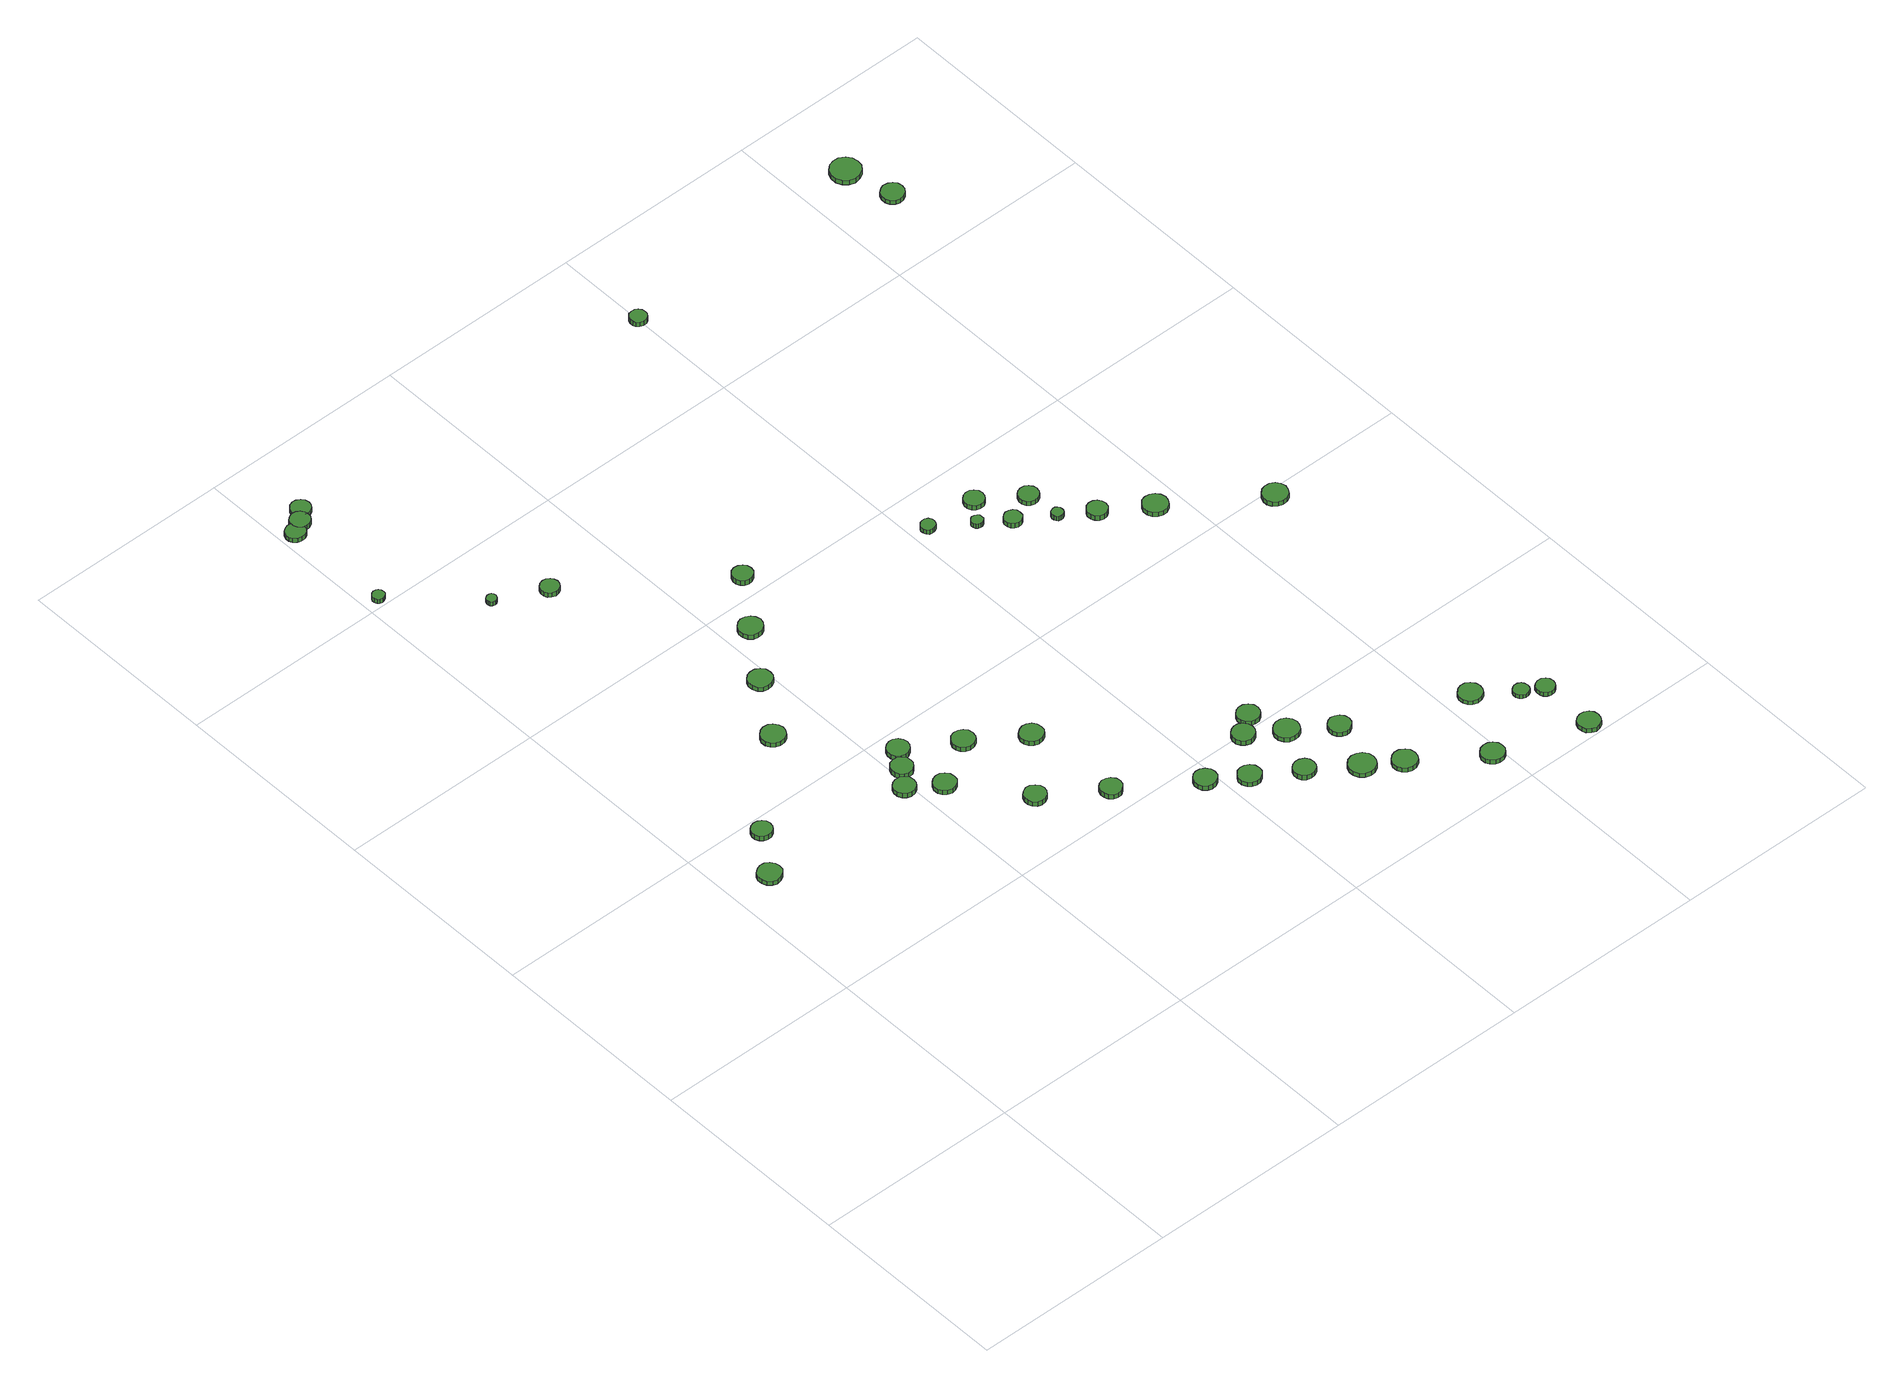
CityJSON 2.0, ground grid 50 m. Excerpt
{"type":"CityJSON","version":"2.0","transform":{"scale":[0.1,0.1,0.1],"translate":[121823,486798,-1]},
"CityObjects":{
"tree1":{"type":"SolitaryVegetationObject","attributes":{"function":"something"},"geometry":[{"type":"MultiSurface","lod":"1","boundaries":[[[0,1,2,3,4,5,6,7,8,9,10,11,12,13,14]],[[15,16,17,18,19,20,21,22,23,24,25,26,27,28,29]],[[0,29,28,1]],[[1,28,27,2]],[[2,27,26,3]],[[3,26,25,4]],[[4,25,24,5]],[[5,24,23,6]],[[6,23,22,7]],[[7,22,21,8]],[[8,21,20,9]],[[9,20,19,10]],[[10,19,18,11]],[[11,18,17,12]],[[12,17,16,13]],[[13,16,15,14]],[[14,15,29,0]]]}]},
"tree2":{"type":"SolitaryVegetationObject","attributes":{"function":"something"},"geometry":[{"type":"MultiSurface","lod":"1","boundaries":[[[30,31,32,33,34,35,36,37,38,39,40,41,42,43,44]],[[45,46,47,48,49,50,51,52,53,54,55,56,57,58,59]],[[30,59,58,31]],[[31,58,57,32]],[[32,57,56,33]],[[33,56,55,34]],[[34,55,54,35]],[[35,54,53,36]],[[36,53,52,37]],[[37,52,51,38]],[[38,51,50,39]],[[39,50,49,40]],[[40,49,48,41]],[[41,48,47,42]],[[42,47,46,43]],[[43,46,45,44]],[[44,45,59,30]]]}]},
"tree3":{"type":"SolitaryVegetationObject","attributes":{"function":"something"},"geometry":[{"type":"MultiSurface","lod":"1","boundaries":[[[60,61,62,63,64,65,66,67,68,69,70,71,72,73,74]],[[75,76,77,78,79,80,81,82,83,84,85,86,87,88,89]],[[60,89,88,61]],[[61,88,87,62]],[[62,87,86,63]],[[63,86,85,64]],[[64,85,84,65]],[[65,84,83,66]],[[66,83,82,67]],[[67,82,81,68]],[[68,81,80,69]],[[69,80,79,70]],[[70,79,78,71]],[[71,78,77,72]],[[72,77,76,73]],[[73,76,75,74]],[[74,75,89,60]]]}]},
"tree4":{"type":"SolitaryVegetationObject","attributes":{"function":"something"},"geometry":[{"type":"MultiSurface","lod":"1","boundaries":[[[90,91,92,93,94,95,96,97,98,99,100,101,102,103,104]],[[105,106,107,108,109,110,111,112,113,114,115,116,117,118,119]],[[90,119,118,91]],[[91,118,117,92]],[[92,117,116,93]],[[93,116,115,94]],[[94,115,114,95]],[[95,114,113,96]],[[96,113,112,97]],[[97,112,111,98]],[[98,111,110,99]],[[99,110,109,100]],[[100,109,108,101]],[[101,108,107,102]],[[102,107,106,103]],[[103,106,105,104]],[[104,105,119,90]]]}]},
"tree5":{"type":"SolitaryVegetationObject","attributes":{"function":"something"},"geometry":[{"type":"MultiSurface","lod":"1","boundaries":[[[120,121,122,123,124,125,126,127,128,129,130,131,132,133,134]],[[135,136,137,138,139,140,141,142,143,144,145,146,147,148,149]],[[120,149,148,121]],[[121,148,147,122]],[[122,147,146,123]],[[123,146,145,124]],[[124,145,144,125]],[[125,144,143,126]],[[126,143,142,127]],[[127,142,141,128]],[[128,141,140,129]],[[129,140,139,130]],[[130,139,138,131]],[[131,138,137,132]],[[132,137,136,133]],[[133,136,135,134]],[[134,135,149,120]]]}]},
"tree6":{"type":"SolitaryVegetationObject","attributes":{"function":"something"},"geometry":[{"type":"MultiSurface","lod":"1","boundaries":[[[150,151,152,153,154,155,156,157,158,159,160,161,162,163,164]],[[165,166,167,168,169,170,171,172,173,174,175,176,177,178,179]],[[150,179,178,151]],[[151,178,177,152]],[[152,177,176,153]],[[153,176,175,154]],[[154,175,174,155]],[[155,174,173,156]],[[156,173,172,157]],[[157,172,171,158]],[[158,171,170,159]],[[159,170,169,160]],[[160,169,168,161]],[[161,168,167,162]],[[162,167,166,163]],[[163,166,165,164]],[[164,165,179,150]]]}]},
"tree7":{"type":"SolitaryVegetationObject","attributes":{"function":"something"},"geometry":[{"type":"MultiSurface","lod":"1","boundaries":[[[180,181,182,183,184,185,186,187,188,189,190,191,192,193,194]],[[195,196,197,198,199,200,201,202,203,204,205,206,207,208,209]],[[180,209,208,181]],[[181,208,207,182]],[[182,207,206,183]],[[183,206,205,184]],[[184,205,204,185]],[[185,204,203,186]],[[186,203,202,187]],[[187,202,201,188]],[[188,201,200,189]],[[189,200,199,190]],[[190,199,198,191]],[[191,198,197,192]],[[192,197,196,193]],[[193,196,195,194]],[[194,195,209,180]]]}]},
"tree8":{"type":"SolitaryVegetationObject","attributes":{"function":"something"},"geometry":[{"type":"MultiSurface","lod":"1","boundaries":[[[210,211,212,213,214,215,216,217,218,219,220,221,222,223,224]],[[225,226,227,228,229,230,231,232,233,234,235,236,237,238,239]],[[210,239,238,211]],[[211,238,237,212]],[[212,237,236,213]],[[213,236,235,214]],[[214,235,234,215]],[[215,234,233,216]],[[216,233,232,217]],[[217,232,231,218]],[[218,231,230,219]],[[219,230,229,220]],[[220,229,228,221]],[[221,228,227,222]],[[222,227,226,223]],[[223,226,225,224]],[[224,225,239,210]]]}]},
"tree9":{"type":"SolitaryVegetationObject","attributes":{"function":"something"},"geometry":[{"type":"MultiSurface","lod":"1","boundaries":[[[240,241,242,243,244,245,246,247,248,249,250,251,252,253,254]],[[255,256,257,258,259,260,261,262,263,264,265,266,267,268,269]],[[240,269,268,241]],[[241,268,267,242]],[[242,267,266,243]],[[243,266,265,244]],[[244,265,264,245]],[[245,264,263,246]],[[246,263,262,247]],[[247,262,261,248]],[[248,261,260,249]],[[249,260,259,250]],[[250,259,258,251]],[[251,258,257,252]],[[252,257,256,253]],[[253,256,255,254]],[[254,255,269,240]]]}]},
"tree10":{"type":"SolitaryVegetationObject","attributes":{"function":"something"},"geometry":[{"type":"MultiSurface","lod":"1","boundaries":[[[270,271,272,273,274,275,276,277,278,279,280,281,282,283,284]],[[285,286,287,288,289,290,291,292,293,294,295,296,297,298,299]],[[270,299,298,271]],[[271,298,297,272]],[[272,297,296,273]],[[273,296,295,274]],[[274,295,294,275]],[[275,294,293,276]],[[276,293,292,277]],[[277,292,291,278]],[[278,291,290,279]],[[279,290,289,280]],[[280,289,288,281]],[[281,288,287,282]],[[282,287,286,283]],[[283,286,285,284]],[[284,285,299,270]]]}]},
"tree11":{"type":"SolitaryVegetationObject","attributes":{"function":"something"},"geometry":[{"type":"MultiSurface","lod":"1","boundaries":[[[300,301,302,303,304,305,306,307,308,309,310,311,312,313,314]],[[315,316,317,318,319,320,321,322,323,324,325,326,327,328,329]],[[300,329,328,301]],[[301,328,327,302]],[[302,327,326,303]],[[303,326,325,304]],[[304,325,324,305]],[[305,324,323,306]],[[306,323,322,307]],[[307,322,321,308]],[[308,321,320,309]],[[309,320,319,310]],[[310,319,318,311]],[[311,318,317,312]],[[312,317,316,313]],[[313,316,315,314]],[[314,315,329,300]]]}]},
"tree12":{"type":"SolitaryVegetationObject","attributes":{"function":"something"},"geometry":[{"type":"MultiSurface","lod":"1","boundaries":[[[330,331,332,333,334,335,336,337,338,339,340,341,342,343,344]],[[345,346,347,348,349,350,351,352,353,354,355,356,357,358,359]],[[330,359,358,331]],[[331,358,357,332]],[[332,357,356,333]],[[333,356,355,334]],[[334,355,354,335]],[[335,354,353,336]],[[336,353,352,337]],[[337,352,351,338]],[[338,351,350,339]],[[339,350,349,340]],[[340,349,348,341]],[[341,348,347,342]],[[342,347,346,343]],[[343,346,345,344]],[[344,345,359,330]]]}]},
"tree13":{"type":"SolitaryVegetationObject","attributes":{"function":"something"},"geometry":[{"type":"MultiSurface","lod":"1","boundaries":[[[360,361,362,363,364,365,366,367,368,369,370,371,372,373,374]],[[375,376,377,378,379,380,381,382,383,384,385,386,387,388,389]],[[360,389,388,361]],[[361,388,387,362]],[[362,387,386,363]],[[363,386,385,364]],[[364,385,384,365]],[[365,384,383,366]],[[366,383,382,367]],[[367,382,381,368]],[[368,381,380,369]],[[369,380,379,370]],[[370,379,378,371]],[[371,378,377,372]],[[372,377,376,373]],[[373,376,375,374]],[[374,375,389,360]]]}]},
"tree14":{"type":"SolitaryVegetationObject","attributes":{"function":"something"},"geometry":[{"type":"MultiSurface","lod":"1","boundaries":[[[390,391,392,393,394,395,396,397,398,399,400,401,402,403,404]],[[405,406,407,408,409,410,411,412,413,414,415,416,417,418,419]],[[390,419,418,391]],[[391,418,417,392]],[[392,417,416,393]],[[393,416,415,394]],[[394,415,414,395]],[[395,414,413,396]],[[396,413,412,397]],[[397,412,411,398]],[[398,411,410,399]],[[399,410,409,400]],[[400,409,408,401]],[[401,408,407,402]],[[402,407,406,403]],[[403,406,405,404]],[[404,405,419,390]]]}]},
"tree15":{"type":"SolitaryVegetationObject","attributes":{"function":"something"},"geometry":[{"type":"MultiSurface","lod":"1","boundaries":[[[420,421,422,423,424,425,426,427,428,429,430,431,432,433,434]],[[435,436,437,438,439,440,441,442,443,444,445,446,447,448,449]],[[420,449,448,421]],[[421,448,447,422]],[[422,447,446,423]],[[423,446,445,424]],[[424,445,444,425]],[[425,444,443,426]],[[426,443,442,427]],[[427,442,441,428]],[[428,441,440,429]],[[429,440,439,430]],[[430,439,438,431]],[[431,438,437,432]],[[432,437,436,433]],[[433,436,435,434]],[[434,435,449,420]]]}]},
"tree16":{"type":"SolitaryVegetationObject","attributes":{"function":"something"},"geometry":[{"type":"MultiSurface","lod":"1","boundaries":[[[450,451,452,453,454,455,456,457,458,459,460,461,462,463,464]],[[465,466,467,468,469,470,471,472,473,474,475,476,477,478,479]],[[450,479,478,451]],[[451,478,477,452]],[[452,477,476,453]],[[453,476,475,454]],[[454,475,474,455]],[[455,474,473,456]],[[456,473,472,457]],[[457,472,471,458]],[[458,471,470,459]],[[459,470,469,460]],[[460,469,468,461]],[[461,468,467,462]],[[462,467,466,463]],[[463,466,465,464]],[[464,465,479,450]]]}]},
"tree17":{"type":"SolitaryVegetationObject","attributes":{"function":"something"},"geometry":[{"type":"MultiSurface","lod":"1","boundaries":[[[480,481,482,483,484,485,486,487,488,489,490,491,492,493,494]],[[495,496,497,498,499,500,501,502,503,504,505,506,507,508,509]],[[480,509,508,481]],[[481,508,507,482]],[[482,507,506,483]],[[483,506,505,484]],[[484,505,504,485]],[[485,504,503,486]],[[486,503,502,487]],[[487,502,501,488]],[[488,501,500,489]],[[489,500,499,490]],[[490,499,498,491]],[[491,498,497,492]],[[492,497,496,493]],[[493,496,495,494]],[[494,495,509,480]]]}]},
"tree18":{"type":"SolitaryVegetationObject","attributes":{"function":"something"},"geometry":[{"type":"MultiSurface","lod":"1","boundaries":[[[510,511,512,513,514,515,516,517,518,519,520,521,522,523,524]],[[525,526,527,528,529,530,531,532,533,534,535,536,537,538,539]],[[510,539,538,511]],[[511,538,537,512]],[[512,537,536,513]],[[513,536,535,514]],[[514,535,534,515]],[[515,534,533,516]],[[516,533,532,517]],[[517,532,531,518]],[[518,531,530,519]],[[519,530,529,520]],[[520,529,528,521]],[[521,528,527,522]],[[522,527,526,523]],[[523,526,525,524]],[[524,525,539,510]]]}]},
"tree19":{"type":"SolitaryVegetationObject","attributes":{"function":"something"},"geometry":[{"type":"MultiSurface","lod":"1","boundaries":[[[540,541,542,543,544,545,546,547,548,549,550,551,552,553,554]],[[555,556,557,558,559,560,561,562,563,564,565,566,567,568,569]],[[540,569,568,541]],[[541,568,567,542]],[[542,567,566,543]],[[543,566,565,544]],[[544,565,564,545]],[[545,564,563,546]],[[546,563,562,547]],[[547,562,561,548]],[[548,561,560,549]],[[549,560,559,550]],[[550,559,558,551]],[[551,558,557,552]],[[552,557,556,553]],[[553,556,555,554]],[[554,555,569,540]]]}]},
"tree20":{"type":"SolitaryVegetationObject","attributes":{"function":"something"},"geometry":[{"type":"MultiSurface","lod":"1","boundaries":[[[570,571,572,573,574,575,576,577,578,579,580,581,582,583,584]],[[585,586,587,588,589,590,591,592,593,594,595,596,597,598,599]],[[570,599,598,571]],[[571,598,597,572]],[[572,597,596,573]],[[573,596,595,574]],[[574,595,594,575]],[[575,594,593,576]],[[576,593,592,577]],[[577,592,591,578]],[[578,591,590,579]],[[579,590,589,580]],[[580,589,588,581]],[[581,588,587,582]],[[582,587,586,583]],[[583,586,585,584]],[[584,585,599,570]]]}]},
"tree21":{"type":"SolitaryVegetationObject","attributes":{"function":"something"},"geometry":[{"type":"MultiSurface","lod":"1","boundaries":[[[600,601,602,603,604,605,606,607,608,609,610,611,612,613,614]],[[615,616,617,618,619,620,621,622,623,624,625,626,627,628,629]],[[600,629,628,601]],[[601,628,627,602]],[[602,627,626,603]],[[603,626,625,604]],[[604,625,624,605]],[[605,624,623,606]],[[606,623,622,607]],[[607,622,621,608]],[[608,621,620,609]],[[609,620,619,610]],[[610,619,618,611]],[[611,618,617,612]],[[612,617,616,613]],[[613,616,615,614]],[[614,615,629,600]]]}]},
"tree22":{"type":"SolitaryVegetationObject","attributes":{"function":"something"},"geometry":[{"type":"MultiSurface","lod":"1","boundaries":[[[630,631,632,633,634,635,636,637,638,639,640,641,642,643,644]],[[645,646,647,648,649,650,651,652,653,654,655,656,657,658,659]],[[630,659,658,631]],[[631,658,657,632]],[[632,657,656,633]],[[633,656,655,634]],[[634,655,654,635]],[[635,654,653,636]],[[636,653,652,637]],[[637,652,651,638]],[[638,651,650,639]],[[639,650,649,640]],[[640,649,648,641]],[[641,648,647,642]],[[642,647,646,643]],[[643,646,645,644]],[[644,645,659,630]]]}]},
"tree23":{"type":"SolitaryVegetationObject","attributes":{"function":"something"},"geometry":[{"type":"MultiSurface","lod":"1","boundaries":[[[660,661,662,663,664,665,666,667,668,669,670,671,672,673,674]],[[675,676,677,678,679,680,681,682,683,684,685,686,687,688,689]],[[660,689,688,661]],[[661,688,687,662]],[[662,687,686,663]],[[663,686,685,664]],[[664,685,684,665]],[[665,684,683,666]],[[666,683,682,667]],[[667,682,681,668]],[[668,681,680,669]],[[669,680,679,670]],[[670,679,678,671]],[[671,678,677,672]],[[672,677,676,673]],[[673,676,675,674]],[[674,675,689,660]]]}]},
"tree24":{"type":"SolitaryVegetationObject","attributes":{"function":"something"},"geometry":[{"type":"MultiSurface","lod":"1","boundaries":[[[690,691,692,693,694,695,696,697,698,699,700,701,702,703,704]],[[705,706,707,708,709,710,711,712,713,714,715,716,717,718,719]],[[690,719,718,691]],[[691,718,717,692]],[[692,717,716,693]],[[693,716,715,694]],[[694,715,714,695]],[[695,714,713,696]],[[696,713,712,697]],[[697,712,711,698]],[[698,711,710,699]],[[699,710,709,700]],[[700,709,708,701]],[[701,708,707,702]],[[702,707,706,703]],[[703,706,705,704]],[[704,705,719,690]]]}]},
"tree25":{"type":"SolitaryVegetationObject","attributes":{"function":"something"},"geometry":[{"type":"MultiSurface","lod":"1","boundaries":[[[720,721,722,723,724,725,726,727,728,729,730,731,732,733,734]],[[735,736,737,738,739,740,741,742,743,744,745,746,747,748,749]],[[720,749,748,721]],[[721,748,747,722]],[[722,747,746,723]],[[723,746,745,724]],[[724,745,744,725]],[[725,744,743,726]],[[726,743,742,727]],[[727,742,741,728]],[[728,741,740,729]],[[729,740,739,730]],[[730,739,738,731]],[[731,738,737,732]],[[732,737,736,733]],[[733,736,735,734]],[[734,735,749,720]]]}]},
"tree26":{"type":"SolitaryVegetationObject","attributes":{"function":"something"},"geometry":[{"type":"MultiSurface","lod":"1","boundaries":[[[750,751,752,753,754,755,756,757,758,759,760,761,762,763,764]],[[765,766,767,768,769,770,771,772,773,774,775,776,777,778,779]],[[750,779,778,751]],[[751,778,777,752]],[[752,777,776,753]],[[753,776,775,754]],[[754,775,774,755]],[[755,774,773,756]],[[756,773,772,757]],[[757,772,771,758]],[[758,771,770,759]],[[759,770,769,760]],[[760,769,768,761]],[[761,768,767,762]],[[762,767,766,763]],[[763,766,765,764]],[[764,765,779,750]]]}]},
"tree27":{"type":"SolitaryVegetationObject","attributes":{"function":"something"},"geometry":[{"type":"MultiSurface","lod":"1","boundaries":[[[780,781,782,783,784,785,786,787,788,789,790,791,792,793,794]],[[795,796,797,798,799,800,801,802,803,804,805,806,807,808,809]],[[780,809,808,781]],[[781,808,807,782]],[[782,807,806,783]],[[783,806,805,784]],[[784,805,804,785]],[[785,804,803,786]],[[786,803,802,787]],[[787,802,801,788]],[[788,801,800,789]],[[789,800,799,790]],[[790,799,798,791]],[[791,798,797,792]],[[792,797,796,793]],[[793,796,795,794]],[[794,795,809,780]]]}]},
"tree28":{"type":"SolitaryVegetationObject","attributes":{"function":"something"},"geometry":[{"type":"MultiSurface","lod":"1","boundaries":[[[810,811,812,813,814,815,816,817,818,819,820,821,822,823,824]],[[825,826,827,828,829,830,831,832,833,834,835,836,837,838,839]],[[810,839,838,811]],[[811,838,837,812]],[[812,837,836,813]],[[813,836,835,814]],[[814,835,834,815]],[[815,834,833,816]],[[816,833,832,817]],[[817,832,831,818]],[[818,831,830,819]],[[819,830,829,820]],[[820,829,828,821]],[[821,828,827,822]],[[822,827,826,823]],[[823,826,825,824]],[[824,825,839,810]]]}]},
"tree29":{"type":"SolitaryVegetationObject","attributes":{"function":"something"},"geometry":[{"type":"MultiSurface","lod":"1","boundaries":[[[840,841,842,843,844,845,846,847,848,849,850,851,852,853,854]],[[855,856,857,858,859,860,861,862,863,864,865,866,867,868,869]],[[840,869,868,841]],[[841,868,867,842]],[[842,867,866,843]],[[843,866,865,844]],[[844,865,864,845]],[[845,864,863,846]],[[846,863,862,847]],[[847,862,861,848]],[[848,861,860,849]],[[849,860,859,850]],[[850,859,858,851]],[[851,858,857,852]],[[852,857,856,853]],[[853,856,855,854]],[[854,855,869,840]]]}]},
"tree30":{"type":"SolitaryVegetationObject","attributes":{"function":"something"},"geometry":[{"type":"MultiSurface","lod":"1","boundaries":[[[870,871,872,873,874,875,876,877,878,879,880,881,882,883,884]],[[885,886,887,888,889,890,891,892,893,894,895,896,897,898,899]],[[870,899,898,871]],[[871,898,897,872]],[[872,897,896,873]],[[873,896,895,874]],[[874,895,894,875]],[[875,894,893,876]],[[876,893,892,877]],[[877,892,891,878]],[[878,891,890,879]],[[879,890,889,880]],[[880,889,888,881]],[[881,888,887,882]],[[882,887,886,883]],[[883,886,885,884]],[[884,885,899,870]]]}]},
"tree31":{"type":"SolitaryVegetationObject","attributes":{"function":"something"},"geometry":[{"type":"MultiSurface","lod":"1","boundaries":[[[900,901,902,903,904,905,906,907,908,909,910,911,912,913,914]],[[915,916,917,918,919,920,921,922,923,924,925,926,927,928,929]],[[900,929,928,901]],[[901,928,927,902]],[[902,927,926,903]],[[903,926,925,904]],[[904,925,924,905]],[[905,924,923,906]],[[906,923,922,907]],[[907,922,921,908]],[[908,921,920,909]],[[909,920,919,910]],[[910,919,918,911]],[[911,918,917,912]],[[912,917,916,913]],[[913,916,915,914]],[[914,915,929,900]]]}]},
"tree32":{"type":"SolitaryVegetationObject","attributes":{"function":"something"},"geometry":[{"type":"MultiSurface","lod":"1","boundaries":[[[930,931,932,933,934,935,936,937,938,939,940,941,942,943,944]],[[945,946,947,948,949,950,951,952,953,954,955,956,957,958,959]],[[930,959,958,931]],[[931,958,957,932]],[[932,957,956,933]],[[933,956,955,934]],[[934,955,954,935]],[[935,954,953,936]],[[936,953,952,937]],[[937,952,951,938]],[[938,951,950,939]],[[939,950,949,940]],[[940,949,948,941]],[[941,948,947,942]],[[942,947,946,943]],[[943,946,945,944]],[[944,945,959,930]]]}]},
"tree33":{"type":"SolitaryVegetationObject","attributes":{"function":"something"},"geometry":[{"type":"MultiSurface","lod":"1","boundaries":[[[960,961,962,963,964,965,966,967,968,969,970,971,972,973,974]],[[975,976,977,978,979,980,981,982,983,984,985,986,987,988,989]],[[960,989,988,961]],[[961,988,987,962]],[[962,987,986,963]],[[963,986,985,964]],[[964,985,984,965]],[[965,984,983,966]],[[966,983,982,967]],[[967,982,981,968]],[[968,981,980,969]],[[969,980,979,970]],[[970,979,978,971]],[[971,978,977,972]],[[972,977,976,973]],[[973,976,975,974]],[[974,975,989,960]]]}]},
"tree34":{"type":"SolitaryVegetationObject","attributes":{"function":"something"},"geometry":[{"type":"MultiSurface","lod":"1","boundaries":[[[990,991,992,993,994,995,996,997,998,999,1000,1001,1002,1003,1004]],[[1005,1006,1007,1008,1009,1010,1011,1012,1013,1014,1015,1016,1017,1018,1019]],[[990,1019,1018,991]],[[991,1018,1017,992]],[[992,1017,1016,993]],[[993,1016,1015,994]],[[994,1015,1014,995]],[[995,1014,1013,996]],[[996,1013,1012,997]],[[997,1012,1011,998]],[[998,1011,1010,999]],[[999,1010,1009,1000]],[[1000,1009,1008,1001]],[[1001,1008,1007,1002]],[[1002,1007,1006,1003]],[[1003,1006,1005,1004]],[[1004,1005,1019,990]]]}]},
"tree35":{"type":"SolitaryVegetationObject","attributes":{"function":"something"},"geometry":[{"type":"MultiSurface","lod":"1","boundaries":[[[1020,1021,1022,1023,1024,1025,1026,1027,1028,1029,1030,1031,1032,1033,1034]],[[1035,1036,1037,1038,1039,1040,1041,1042,1043,1044,1045,1046,1047,1048,1049]],[[1020,1049,1048,1021]],[[1021,1048,1047,1022]],[[1022,1047,1046,1023]],[[1023,1046,1045,1024]],[[1024,1045,1044,1025]],[[1025,1044,1043,1026]],[[1026,1043,1042,1027]],[[1027,1042,1041,1028]],[[1028,1041,1040,1029]],[[1029,1040,1039,1030]],[[1030,1039,1038,1031]],[[1031,1038,1037,1032]],[[1032,1037,1036,1033]],[[1033,1036,1035,1034]],[[1034,1035,1049,1020]]]}]},
"tree36":{"type":"SolitaryVegetationObject","attributes":{"function":"something"},"geometry":[{"type":"MultiSurface","lod":"1","boundaries":[[[1050,1051,1052,1053,1054,1055,1056,1057,1058,1059,1060,1061,1062,1063,1064]],[[1065,1066,1067,1068,1069,1070,1071,1072,1073,1074,1075,1076,1077,1078,1079]],[[1050,1079,1078,1051]],[[1051,1078,1077,1052]],[[1052,1077,1076,1053]],[[1053,1076,1075,1054]],[[1054,1075,1074,1055]],[[1055,1074,1073,1056]],[[1056,1073,1072,1057]],[[1057,1072,1071,1058]],[[1058,1071,1070,1059]],[[1059,1070,1069,1060]],[[1060,1069,1068,1061]],[[1061,1068,1067,1062]],[[1062,1067,1066,1063]],[[1063,1066,1065,1064]],[[1064,1065,1079,1050]]]}]},
"tree37":{"type":"SolitaryVegetationObject","attributes":{"function":"something"},"geometry":[{"type":"MultiSurface","lod":"1","boundaries":[[[1080,1081,1082,1083,1084,1085,1086,1087,1088,1089,1090,1091,1092,1093,1094]],[[1095,1096,1097,1098,1099,1100,1101,1102,1103,1104,1105,1106,1107,1108,1109]],[[1080,1109,1108,1081]],[[1081,1108,1107,1082]],[[1082,1107,1106,1083]],[[1083,1106,1105,1084]],[[1084,1105,1104,1085]],[[1085,1104,1103,1086]],[[1086,1103,1102,1087]],[[1087,1102,1101,1088]],[[1088,1101,1100,1089]],[[1089,1100,1099,1090]],[[1090,1099,1098,1091]],[[1091,1098,1097,1092]],[[1092,1097,1096,1093]],[[1093,1096,1095,1094]],[[1094,1095,1109,1080]]]}]},
"tree38":{"type":"SolitaryVegetationObject","attributes":{"function":"something"},"geometry":[{"type":"MultiSurface","lod":"1","boundaries":[[[1110,1111,1112,1113,1114,1115,1116,1117,1118,1119,1120,1121,1122,1123,1124]],[[1125,1126,1127,1128,1129,1130,1131,1132,1133,1134,1135,1136,1137,1138,1139]],[[1110,1139,1138,1111]],[[1111,1138,1137,1112]],[[1112,1137,1136,1113]],[[1113,1136,1135,1114]],[[1114,1135,1134,1115]],[[1115,1134,1133,1116]],[[1116,1133,1132,1117]],[[1117,1132,1131,1118]],[[1118,1131,1130,1119]],[[1119,1130,1129,1120]],[[1120,1129,1128,1121]],[[1121,1128,1127,1122]],[[1122,1127,1126,1123]],[[1123,1126,1125,1124]],[[1124,1125,1139,1110]]]}]},
"tree39":{"type":"SolitaryVegetationObject","attributes":{"function":"something"},"geometry":[{"type":"MultiSurface","lod":"1","boundaries":[[[1140,1141,1142,1143,1144,1145,1146,1147,1148,1149,1150,1151,1152,1153,1154]],[[1155,1156,1157,1158,1159,1160,1161,1162,1163,1164,1165,1166,1167,1168,1169]],[[1140,1169,1168,1141]],[[1141,1168,1167,1142]],[[1142,1167,1166,1143]],[[1143,1166,1165,1144]],[[1144,1165,1164,1145]],[[1145,1164,1163,1146]],[[1146,1163,1162,1147]],[[1147,1162,1161,1148]],[[1148,1161,1160,1149]],[[1149,1160,1159,1150]],[[1150,1159,1158,1151]],[[1151,1158,1157,1152]],[[1152,1157,1156,1153]],[[1153,1156,1155,1154]],[[1154,1155,1169,1140]]]}]},
"tree40":{"type":"SolitaryVegetationObject","attributes":{"function":"something"},"geometry":[{"type":"MultiSurface","lod":"1","boundaries":[[[1170,1171,1172,1173,1174,1175,1176,1177,1178,1179,1180,1181,1182,1183,1184]],[[1185,1186,1187,1188,1189,1190,1191,1192,1193,1194,1195,1196,1197,1198,1199]],[[1170,1199,1198,1171]],[[1171,1198,1197,1172]],[[1172,1197,1196,1173]],[[1173,1196,1195,1174]],[[1174,1195,1194,1175]],[[1175,1194,1193,1176]],[[1176,1193,1192,1177]],[[1177,1192,1191,1178]],[[1178,1191,1190,1179]],[[1179,1190,1189,1180]],[[1180,1189,1188,1181]],[[1181,1188,1187,1182]],[[1182,1187,1186,1183]],[[1183,1186,1185,1184]],[[1184,1185,1199,1170]]]}]},
"tree41":{"type":"SolitaryVegetationObject","attributes":{"function":"something"},"geometry":[{"type":"MultiSurface","lod":"1","boundaries":[[[1200,1201,1202,1203,1204,1205,1206,1207,1208,1209,1210,1211,1212,1213,1214]],[[1215,1216,1217,1218,1219,1220,1221,1222,1223,1224,1225,1226,1227,1228,1229]],[[1200,1229,1228,1201]],[[1201,1228,1227,1202]],[[1202,1227,1226,1203]],[[1203,1226,1225,1204]],[[1204,1225,1224,1205]],[[1205,1224,1223,1206]],[[1206,1223,1222,1207]],[[1207,1222,1221,1208]],[[1208,1221,1220,1209]],[[1209,1220,1219,1210]],[[1210,1219,1218,1211]],[[1211,1218,1217,1212]],[[1212,1217,1216,1213]],[[1213,1216,1215,1214]],[[1214,1215,1229,1200]]]}]},
"tree42":{"type":"SolitaryVegetationObject","attributes":{"function":"something"},"geometry":[{"type":"MultiSurface","lod":"1","boundaries":[[[1230,1231,1232,1233,1234,1235,1236,1237,1238,1239,1240,1241,1242,1243,1244]],[[1245,1246,1247,1248,1249,1250,1251,1252,1253,1254,1255,1256,1257,1258,1259]],[[1230,1259,1258,1231]],[[1231,1258,1257,1232]],[[1232,1257,1256,1233]],[[1233,1256,1255,1234]],[[1234,1255,1254,1235]],[[1235,1254,1253,1236]],[[1236,1253,1252,1237]],[[1237,1252,1251,1238]],[[1238,1251,1250,1239]],[[1239,1250,1249,1240]],[[1240,1249,1248,1241]],[[1241,1248,1247,1242]],[[1242,1247,1246,1243]],[[1243,1246,1245,1244]],[[1244,1245,1259,1230]]]}]},
"tree43":{"type":"SolitaryVegetationObject","attributes":{"function":"something"},"geometry":[{"type":"MultiSurface","lod":"1","boundaries":[[[1260,1261,1262,1263,1264,1265,1266,1267,1268,1269,1270,1271,1272,1273,1274]],[[1275,1276,1277,1278,1279,1280,1281,1282,1283,1284,1285,1286,1287,1288,1289]],[[1260,1289,1288,1261]],[[1261,1288,1287,1262]],[[1262,1287,1286,1263]],[[1263,1286,1285,1264]],[[1264,1285,1284,1265]],[[1265,1284,1283,1266]],[[1266,1283,1282,1267]],[[1267,1282,1281,1268]],[[1268,1281,1280,1269]],[[1269,1280,1279,1270]],[[1270,1279,1278,1271]],[[1271,1278,1277,1272]],[[1272,1277,1276,1273]],[[1273,1276,1275,1274]],[[1274,1275,1289,1260]]]}]},
"tree44":{"type":"SolitaryVegetationObject","attributes":{"function":"something"},"geometry":[{"type":"MultiSurface","lod":"1","boundaries":[[[1290,1291,1292,1293,1294,1295,1296,1297,1298,1299,1300,1301,1302,1303,1304]],[[1305,1306,1307,1308,1309,1310,1311,1312,1313,1314,1315,1316,1317,1318,1319]],[[1290,1319,1318,1291]],[[1291,1318,1317,1292]],[[1292,1317,1316,1293]],[[1293,1316,1315,1294]],[[1294,1315,1314,1295]],[[1295,1314,1313,1296]],[[1296,1313,1312,1297]],[[1297,1312,1311,1298]],[[1298,1311,1310,1299]],[[1299,1310,1309,1300]],[[1300,1309,1308,1301]],[[1301,1308,1307,1302]],[[1302,1307,1306,1303]],[[1303,1306,1305,1304]],[[1304,1305,1319,1290]]]}]},
"tree45":{"type":"SolitaryVegetationObject","attributes":{"function":"something"},"geometry":[{"type":"MultiSurface","lod":"1","boundaries":[[[1320,1321,1322,1323,1324,1325,1326,1327,1328,1329,1330,1331,1332,1333,1334]],[[1335,1336,1337,1338,1339,1340,1341,1342,1343,1344,1345,1346,1347,1348,1349]],[[1320,1349,1348,1321]],[[1321,1348,1347,1322]],[[1322,1347,1346,1323]],[[1323,1346,1345,1324]],[[1324,1345,1344,1325]],[[1325,1344,1343,1326]],[[1326,1343,1342,1327]],[[1327,1342,1341,1328]],[[1328,1341,1340,1329]],[[1329,1340,1339,1330]],[[1330,1339,1338,1331]],[[1331,1338,1337,1332]],[[1332,1337,1336,1333]],[[1333,1336,1335,1334]],[[1334,1335,1349,1320]]]}]},
"tree46":{"type":"SolitaryVegetationObject","attributes":{"function":"something"},"geometry":[{"type":"MultiSurface","lod":"1","boundaries":[[[1350,1351,1352,1353,1354,1355,1356,1357,1358,1359,1360,1361,1362,1363,1364]],[[1365,1366,1367,1368,1369,1370,1371,1372,1373,1374,1375,1376,1377,1378,1379]],[[1350,1379,1378,1351]],[[1351,1378,1377,1352]],[[1352,1377,1376,1353]],[[1353,1376,1375,1354]],[[1354,1375,1374,1355]],[[1355,1374,1373,1356]],[[1356,1373,1372,1357]],[[1357,1372,1371,1358]],[[1358,1371,1370,1359]],[[1359,1370,1369,1360]],[[1360,1369,1368,1361]],[[1361,1368,1367,1362]],[[1362,1367,1366,1363]],[[1363,1366,1365,1364]],[[1364,1365,1379,1350]]]}]}
},
"vertices":[
[129,855,20],[127,866,20],[120,876,20],[110,882,20],[98,883,20],[87,879,20],[78,872,20],[73,861,20],[73,849,20],[78,838,20],[87,830,20],[98,826,20],[110,828,20],[120,834,20],[127,843,20],[127,843,8],[120,834,8],[110,828,8],[98,826,8],[87,830,8],[78,838,8],[73,849,8],[73,861,8],[78,872,8],[87,879,8],[98,883,8],[110,882,8],[120,876,8],[127,866,8],[129,855,8],
[199,962,20],[197,972,20],[191,980,20],[182,985,20],[172,986,20],[162,983,20],[155,976,20],[151,967,20],[151,957,20],[155,948,20],[162,941,20],[172,938,20],[182,939,20],[191,944,20],[197,952,20],[197,952,7],[191,944,7],[182,939,7],[172,938,7],[162,941,7],[155,948,7],[151,957,7],[151,967,7],[155,976,7],[162,983,7],[172,986,7],[182,985,7],[191,980,7],[197,972,7],[199,962,7],
[49,2018,24],[48,2024,24],[44,2029,24],[39,2032,24],[33,2033,24],[27,2031,24],[23,2027,24],[20,2021,24],[20,2015,24],[23,2009,24],[27,2005,24],[33,2003,24],[39,2004,24],[44,2007,24],[48,2012,24],[48,2012,12],[44,2007,12],[39,2004,12],[33,2003,12],[27,2005,12],[23,2009,12],[20,2015,12],[20,2021,12],[23,2027,12],[27,2031,12],[33,2033,12],[39,2032,12],[44,2029,12],[48,2024,12],[49,2018,12],
[53,2275,26],[51,2285,26],[45,2293,26],[37,2297,26],[27,2298,26],[18,2295,26],[10,2289,26],[6,2280,26],[6,2270,26],[10,2261,26],[18,2255,26],[27,2252,26],[37,2253,26],[45,2257,26],[51,2265,26],[51,2265,14],[45,2257,14],[37,2253,14],[27,2252,14],[18,2255,14],[10,2261,14],[6,2270,14],[6,2280,14],[10,2289,14],[18,2295,14],[27,2298,14],[37,2297,14],[45,2293,14],[51,2285,14],[53,2275,14],
[409,1154,22],[406,1166,22],[399,1176,22],[389,1182,22],[377,1183,22],[366,1179,22],[357,1171,22],[352,1160,22],[352,1148,22],[357,1138,22],[366,1130,22],[377,1126,22],[389,1127,22],[399,1133,22],[406,1143,22],[406,1143,9],[399,1133,9],[389,1127,9],[377,1126,9],[366,1130,9],[357,1138,9],[352,1148,9],[352,1160,9],[357,1171,9],[366,1179,9],[377,1183,9],[389,1182,9],[399,1176,9],[406,1166,9],[409,1154,9],
[511,855,21],[509,866,21],[502,875,21],[493,880,21],[482,881,21],[472,878,21],[464,871,21],[460,861,21],[460,850,21],[464,840,21],[472,833,21],[482,830,21],[493,831,21],[502,836,21],[509,845,21],[509,845,8],[502,836,8],[493,831,8],[482,830,8],[472,833,8],[464,840,8],[460,850,8],[460,861,8],[464,871,8],[472,878,8],[482,881,8],[493,880,8],[502,875,8],[509,866,8],[511,855,8],
[206,1838,42],[205,1843,42],[202,1847,42],[198,1849,42],[193,1850,42],[188,1848,42],[184,1845,42],[182,1840,42],[182,1835,42],[184,1830,42],[188,1827,42],[193,1825,42],[198,1826,42],[202,1829,42],[205,1833,42],[205,1833,30],[202,1829,30],[198,1826,30],[193,1825,30],[188,1827,30],[184,1830,30],[182,1835,30],[182,1840,30],[184,1845,30],[188,1848,30],[193,1850,30],[198,1849,30],[202,1847,30],[205,1843,30],[206,1838,30],
[83,2294,27],[81,2303,27],[75,2311,27],[67,2316,27],[57,2317,27],[48,2314,27],[40,2308,27],[36,2299,27],[36,2289,27],[40,2280,27],[48,2273,27],[57,2270,27],[67,2271,27],[75,2276,27],[81,2284,27],[81,2284,14],[75,2276,14],[67,2271,14],[57,2270,14],[48,2273,14],[40,2280,14],[36,2289,14],[36,2299,14],[40,2308,14],[48,2314,14],[57,2317,14],[67,2316,14],[75,2311,14],[81,2303,14],[83,2294,14],
[108,2319,26],[106,2329,26],[100,2337,26],[91,2342,26],[82,2343,26],[72,2340,26],[65,2333,26],[61,2324,26],[61,2314,26],[65,2305,26],[72,2299,26],[82,2296,26],[91,2297,26],[100,2302,26],[106,2310,26],[106,2310,14],[100,2302,14],[91,2297,14],[82,2296,14],[72,2299,14],[65,2305,14],[61,2314,14],[61,2324,14],[65,2333,14],[72,2340,14],[82,2343,14],[91,2342,14],[100,2337,14],[106,2329,14],[108,2319,14],
[546,903,20],[544,914,20],[537,922,20],[528,928,20],[517,929,20],[507,926,20],[499,918,20],[495,909,20],[495,898,20],[499,888,20],[507,881,20],[517,877,20],[528,878,20],[537,884,20],[544,893,20],[544,893,7],[537,884,7],[528,878,7],[517,877,7],[507,881,7],[499,888,7],[495,898,7],[495,909,7],[499,918,7],[507,926,7],[517,929,7],[528,928,7],[537,922,7],[544,914,7],[546,903,7],
[582,806,20],[580,817,20],[573,826,20],[564,832,20],[553,833,20],[542,829,20],[534,822,20],[529,812,20],[529,800,20],[534,790,20],[542,783,20],[553,779,20],[564,781,20],[573,786,20],[580,795,20],[580,795,8],[573,786,8],[564,781,8],[553,779,8],[542,783,8],[534,790,8],[529,800,8],[529,812,8],[534,822,8],[542,829,8],[553,833,8],[564,832,8],[573,826,8],[580,817,8],[582,806,8],
[577,949,20],[574,959,20],[568,968,20],[558,974,20],[548,975,20],[537,971,20],[529,964,20],[525,954,20],[525,943,20],[529,933,20],[537,926,20],[548,922,20],[558,923,20],[568,929,20],[574,938,20],[574,938,7],[568,929,7],[558,923,7],[548,922,7],[537,926,7],[529,933,7],[525,943,7],[525,954,7],[529,964,7],[537,971,7],[548,975,7],[558,974,7],[568,968,7],[574,959,7],[577,949,7],
[337,1788,34],[335,1797,34],[330,1804,34],[322,1809,34],[313,1810,34],[304,1807,34],[297,1801,34],[293,1793,34],[293,1783,34],[297,1775,34],[304,1769,34],[313,1766,34],[322,1767,34],[330,1771,34],[335,1779,34],[335,1779,21],[330,1771,21],[322,1767,21],[313,1766,21],[304,1769,21],[297,1775,21],[293,1783,21],[293,1793,21],[297,1801,21],[304,1807,21],[313,1810,21],[322,1809,21],[330,1804,21],[335,1797,21],[337,1788,21],
[497,1294,24],[495,1306,24],[488,1315,24],[478,1321,24],[466,1322,24],[455,1319,24],[446,1311,24],[441,1300,24],[441,1288,24],[446,1277,24],[455,1269,24],[466,1266,24],[478,1267,24],[488,1273,24],[495,1282,24],[495,1282,12],[488,1273,12],[478,1267,12],[466,1266,12],[455,1269,12],[446,1277,12],[441,1288,12],[441,1300,12],[446,1311,12],[455,1319,12],[466,1322,12],[478,1321,12],[488,1315,12],[495,1306,12],[497,1294,12],
[701,654,19],[699,664,19],[692,673,19],[683,679,19],[672,680,19],[662,676,19],[654,669,19],[650,659,19],[650,649,19],[654,639,19],[662,631,19],[672,628,19],[683,629,19],[692,635,19],[699,643,19],[699,643,6],[692,635,6],[683,629,6],[672,628,6],[662,631,6],[654,639,6],[650,649,6],[650,659,6],[654,669,6],[662,676,6],[672,680,6],[683,679,6],[692,673,6],[699,664,6],[701,654,6],
[698,877,19],[696,888,19],[689,897,19],[679,902,19],[668,904,19],[657,900,19],[649,892,19],[644,882,19],[644,871,19],[649,861,19],[657,853,19],[668,849,19],[679,851,19],[689,856,19],[696,865,19],[696,865,7],[689,856,7],[679,851,7],[668,849,7],[657,853,7],[649,861,7],[644,871,7],[644,882,7],[649,892,7],[657,900,7],[668,904,7],[679,902,7],[689,897,7],[696,888,7],[698,877,7],
[834,562,20],[832,572,20],[825,581,20],[816,586,20],[805,588,20],[795,584,20],[787,577,20],[783,567,20],[783,556,20],[787,547,20],[795,539,20],[805,536,20],[816,537,20],[825,543,20],[832,551,20],[832,551,7],[825,543,7],[816,537,7],[805,536,7],[795,539,7],[787,547,7],[783,556,7],[783,567,7],[787,577,7],[795,584,7],[805,588,7],[816,586,7],[825,581,7],[832,572,7],[834,562,7],
[583,1419,30],[580,1431,30],[573,1440,30],[563,1446,30],[551,1448,30],[540,1444,30],[531,1436,30],[526,1425,30],[526,1413,30],[531,1402,30],[540,1394,30],[551,1391,30],[563,1392,30],[573,1398,30],[580,1408,30],[580,1408,17],[573,1398,17],[563,1392,17],[551,1391,17],[540,1394,17],[531,1402,17],[526,1413,17],[526,1425,17],[531,1436,17],[540,1444,17],[551,1448,17],[563,1446,17],[573,1440,17],[580,1431,17],[583,1419,17],
[818,793,19],[816,805,19],[809,814,19],[799,820,19],[788,821,19],[777,817,19],[768,810,19],[763,799,19],[763,788,19],[768,777,19],[777,770,19],[788,766,19],[799,767,19],[809,773,19],[816,782,19],[816,782,7],[809,773,7],[799,767,7],[788,766,7],[777,770,7],[768,777,7],[763,788,7],[763,799,7],[768,810,7],[777,817,7],[788,821,7],[799,820,7],[809,814,7],[816,805,7],[818,793,7],
[666,1542,36],[664,1552,36],[658,1560,36],[649,1565,36],[639,1566,36],[629,1563,36],[622,1556,36],[618,1547,36],[618,1537,36],[622,1528,36],[629,1521,36],[639,1518,36],[649,1519,36],[658,1524,36],[664,1532,36],[664,1532,23],[658,1524,23],[649,1519,23],[639,1518,23],[629,1521,23],[622,1528,23],[618,1537,23],[618,1547,23],[622,1556,23],[629,1563,23],[639,1566,23],[649,1565,23],[658,1560,23],[664,1552,23],[666,1542,23],
[1001,448,20],[999,459,20],[992,468,20],[982,474,20],[971,475,20],[961,472,20],[952,464,20],[948,454,20],[948,443,20],[952,433,20],[961,425,20],[971,422,20],[982,423,20],[992,428,20],[999,437,20],[999,437,7],[992,428,7],[982,423,7],[971,422,7],[961,425,7],[952,433,7],[948,443,7],[948,454,7],[952,464,7],[961,472,7],[971,475,7],[982,474,7],[992,468,7],[999,459,7],[1001,448,7],
[1079,394,19],[1077,405,19],[1070,415,19],[1060,420,19],[1049,421,19],[1038,418,19],[1030,410,19],[1025,400,19],[1025,389,19],[1030,378,19],[1038,371,19],[1049,367,19],[1060,368,19],[1070,374,19],[1077,383,19],[1077,383,7],[1070,374,7],[1060,368,7],[1049,367,7],[1038,371,7],[1030,378,7],[1025,389,7],[1025,400,7],[1030,410,7],[1038,418,7],[1049,421,7],[1060,420,7],[1070,415,7],[1077,405,7],[1079,394,7],
[1176,330,20],[1174,341,20],[1168,350,20],[1158,355,20],[1148,356,20],[1137,353,20],[1129,346,20],[1125,336,20],[1125,325,20],[1129,315,20],[1137,308,20],[1148,305,20],[1158,306,20],[1168,311,20],[1174,320,20],[1174,320,7],[1168,311,7],[1158,306,7],[1148,305,7],[1137,308,7],[1129,315,7],[1125,325,7],[1125,336,7],[1129,346,7],[1137,353,7],[1148,356,7],[1158,355,7],[1168,350,7],[1174,341,7],[1176,330,7],
[1150,494,20],[1148,505,20],[1141,514,20],[1132,520,20],[1121,521,20],[1110,517,20],[1102,510,20],[1097,500,20],[1097,488,20],[1102,478,20],[1110,471,20],[1121,467,20],[1132,469,20],[1141,474,20],[1148,483,20],[1148,483,7],[1141,474,7],[1132,469,7],[1121,467,7],[1110,471,7],[1102,478,7],[1097,488,7],[1097,500,7],[1102,510,7],[1110,517,7],[1121,521,7],[1132,520,7],[1141,514,7],[1148,505,7],[1150,494,7],
[1281,258,19],[1279,271,19],[1271,282,19],[1260,288,19],[1247,290,19],[1234,286,19],[1224,277,19],[1219,265,19],[1219,252,19],[1224,240,19],[1234,231,19],[1247,227,19],[1260,228,19],[1271,235,19],[1279,246,19],[1279,246,7],[1271,235,7],[1260,228,7],[1247,227,7],[1234,231,7],[1224,240,7],[1219,252,7],[1219,265,7],[1224,277,7],[1234,286,7],[1247,290,7],[1260,288,7],[1271,282,7],[1279,271,7],[1281,258,7],
[1197,530,19],[1195,541,19],[1188,550,19],[1178,556,19],[1167,557,19],[1157,554,19],[1148,546,19],[1144,536,19],[1144,525,19],[1148,515,19],[1157,507,19],[1167,504,19],[1178,505,19],[1188,511,19],[1195,520,19],[1195,520,7],[1188,511,7],[1178,505,7],[1167,504,7],[1157,507,7],[1148,515,7],[1144,525,7],[1144,536,7],[1148,546,7],[1157,554,7],[1167,557,7],[1178,556,7],[1188,550,7],[1195,541,7],[1197,530,7],
[1230,442,19],[1227,455,19],[1220,465,19],[1209,471,19],[1197,472,19],[1185,468,19],[1176,460,19],[1171,449,19],[1171,436,19],[1176,425,19],[1185,416,19],[1197,413,19],[1209,414,19],[1220,420,19],[1227,430,19],[1227,430,7],[1220,420,7],[1209,414,7],[1197,413,7],[1185,416,7],[1176,425,7],[1171,436,7],[1171,449,7],[1176,460,7],[1185,468,7],[1197,472,7],[1209,471,7],[1220,465,7],[1227,455,7],[1230,442,7],
[1354,208,19],[1352,220,19],[1345,229,19],[1334,236,19],[1322,237,19],[1311,233,19],[1302,225,19],[1297,214,19],[1297,202,19],[1302,191,19],[1311,183,19],[1322,179,19],[1334,180,19],[1345,186,19],[1352,196,19],[1352,196,7],[1345,186,7],[1334,180,7],[1322,179,7],[1311,183,7],[1302,191,7],[1297,202,7],[1297,214,7],[1302,225,7],[1311,233,7],[1322,237,7],[1334,236,7],[1345,229,7],[1352,220,7],[1354,208,7],
[1319,377,19],[1316,388,19],[1310,397,19],[1300,402,19],[1290,404,19],[1279,400,19],[1271,393,19],[1266,383,19],[1266,372,19],[1271,362,19],[1279,354,19],[1290,351,19],[1300,352,19],[1310,358,19],[1316,366,19],[1316,366,7],[1310,358,7],[1300,352,7],[1290,351,7],[1279,354,7],[1271,362,7],[1266,372,7],[1266,383,7],[1271,393,7],[1279,400,7],[1290,404,7],[1300,402,7],[1310,397,7],[1316,388,7],[1319,377,7],
[1049,1389,34],[1048,1396,34],[1044,1402,34],[1037,1406,34],[1030,1406,34],[1023,1404,34],[1018,1399,34],[1015,1393,34],[1015,1386,34],[1018,1379,34],[1023,1374,34],[1030,1372,34],[1037,1373,34],[1044,1376,34],[1048,1382,34],[1048,1382,21],[1044,1376,21],[1037,1373,21],[1030,1372,21],[1023,1374,21],[1018,1379,21],[1015,1386,21],[1015,1393,21],[1018,1399,21],[1023,1404,21],[1030,1406,21],[1037,1406,21],[1044,1402,21],[1048,1396,21],[1049,1389,21],
[1506,100,19],[1504,111,19],[1497,120,19],[1487,126,19],[1476,127,19],[1465,124,19],[1456,116,19],[1451,106,19],[1451,94,19],[1456,84,19],[1465,76,19],[1476,73,19],[1487,74,19],[1497,80,19],[1504,89,19],[1504,89,7],[1497,80,7],[1487,74,7],[1476,73,7],[1465,76,7],[1456,84,7],[1451,94,7],[1451,106,7],[1456,116,7],[1465,124,7],[1476,127,7],[1487,126,7],[1497,120,7],[1504,111,7],[1506,100,7],
[1133,1331,33],[1132,1337,33],[1128,1341,33],[1123,1344,33],[1117,1345,33],[1112,1343,33],[1108,1339,33],[1105,1334,33],[1105,1328,33],[1108,1323,33],[1112,1319,33],[1117,1317,33],[1123,1317,33],[1128,1320,33],[1132,1325,33],[1132,1325,20],[1128,1320,20],[1123,1317,20],[1117,1317,20],[1112,1319,20],[1108,1323,20],[1105,1328,20],[1105,1334,20],[1108,1339,20],[1112,1343,20],[1117,1345,20],[1123,1344,20],[1128,1341,20],[1132,1337,20],[1133,1331,20],
[1202,1287,32],[1201,1296,32],[1195,1303,32],[1188,1307,32],[1179,1308,32],[1171,1305,32],[1164,1299,32],[1161,1291,32],[1161,1283,32],[1164,1275,32],[1171,1269,32],[1179,1266,32],[1188,1267,32],[1195,1271,32],[1201,1278,32],[1201,1278,19],[1195,1271,19],[1188,1267,19],[1179,1266,19],[1171,1269,19],[1164,1275,19],[1161,1283,19],[1161,1291,19],[1164,1299,19],[1171,1305,19],[1179,1308,19],[1188,1307,19],[1195,1303,19],[1201,1296,19],[1202,1287,19],
[1181,1383,33],[1179,1393,33],[1173,1401,33],[1165,1406,33],[1155,1407,33],[1145,1404,33],[1138,1397,33],[1134,1388,33],[1134,1378,33],[1138,1369,33],[1145,1362,33],[1155,1359,33],[1165,1360,33],[1173,1365,33],[1179,1373,33],[1179,1373,20],[1173,1365,20],[1165,1360,20],[1155,1359,20],[1145,1362,20],[1138,1369,20],[1134,1378,20],[1134,1388,20],[1138,1397,20],[1145,1404,20],[1155,1407,20],[1165,1406,20],[1173,1401,20],[1179,1393,20],[1181,1383,20],
[1275,1235,32],[1274,1241,32],[1271,1246,32],[1266,1249,32],[1260,1249,32],[1254,1247,32],[1250,1244,32],[1248,1238,32],[1248,1232,32],[1250,1227,32],[1254,1223,32],[1260,1221,32],[1266,1222,32],[1271,1225,32],[1274,1230,32],[1274,1230,19],[1271,1225,19],[1266,1222,19],[1260,1221,19],[1254,1223,19],[1250,1227,19],[1248,1232,19],[1248,1238,19],[1250,1244,19],[1254,1247,19],[1260,1249,19],[1266,1249,19],[1271,1246,19],[1274,1241,19],[1275,1235,19],
[1589,263,19],[1587,274,19],[1580,284,19],[1570,290,19],[1558,291,19],[1547,287,19],[1539,279,19],[1534,269,19],[1534,257,19],[1539,247,19],[1547,239,19],[1558,235,19],[1570,236,19],[1580,242,19],[1587,252,19],[1587,252,8],[1580,242,8],[1570,236,8],[1558,235,8],[1547,239,8],[1539,247,8],[1534,257,8],[1534,269,8],[1539,279,8],[1547,287,8],[1558,291,8],[1570,290,8],[1580,284,8],[1587,274,8],[1589,263,8],
[1276,1317,32],[1274,1326,32],[1268,1334,32],[1260,1339,32],[1250,1340,32],[1240,1337,32],[1233,1331,32],[1229,1322,32],[1229,1312,32],[1233,1302,32],[1240,1296,32],[1250,1293,32],[1260,1294,32],[1268,1299,32],[1274,1307,32],[1274,1307,19],[1268,1299,19],[1260,1294,19],[1250,1293,19],[1240,1296,19],[1233,1302,19],[1229,1312,19],[1229,1322,19],[1233,1331,19],[1240,1337,19],[1250,1340,19],[1260,1339,19],[1268,1334,19],[1274,1326,19],[1276,1317,19],
[1016,2266,25],[1015,2274,25],[1010,2281,25],[1003,2285,25],[994,2286,25],[986,2284,25],[980,2278,25],[977,2270,25],[977,2262,25],[980,2255,25],[986,2249,25],[994,2246,25],[1003,2247,25],[1010,2251,25],[1015,2258,25],[1015,2258,12],[1010,2251,12],[1003,2247,12],[994,2246,12],[986,2249,12],[980,2255,12],[977,2262,12],[977,2270,12],[980,2278,12],[986,2284,12],[994,2286,12],[1003,2285,12],[1010,2281,12],[1015,2274,12],[1016,2266,12],
[1354,1186,33],[1352,1196,33],[1346,1204,33],[1338,1209,33],[1328,1210,33],[1318,1207,33],[1311,1200,33],[1307,1191,33],[1307,1181,33],[1311,1172,33],[1318,1165,33],[1328,1162,33],[1338,1163,33],[1346,1168,33],[1352,1176,33],[1352,1176,20],[1346,1168,20],[1338,1163,20],[1328,1162,20],[1318,1165,20],[1311,1172,20],[1307,1181,20],[1307,1191,20],[1311,1200,20],[1318,1207,20],[1328,1210,20],[1338,1209,20],[1346,1204,20],[1352,1196,20],[1354,1186,20],
[1718,33,19],[1716,44,19],[1710,53,19],[1700,58,19],[1689,59,19],[1679,56,19],[1670,49,19],[1666,38,19],[1666,27,19],[1670,17,19],[1679,10,19],[1689,6,19],[1700,8,19],[1710,13,19],[1716,22,19],[1716,22,7],[1710,13,7],[1700,8,7],[1689,6,7],[1679,10,7],[1670,17,7],[1666,27,7],[1666,38,7],[1670,49,7],[1679,56,7],[1689,59,7],[1700,58,7],[1710,53,7],[1716,44,7],[1718,33,7],
[1666,198,18],[1664,206,18],[1660,212,18],[1653,216,18],[1645,217,18],[1638,214,18],[1632,209,18],[1629,202,18],[1629,194,18],[1632,187,18],[1638,182,18],[1645,179,18],[1653,180,18],[1660,184,18],[1664,190,18],[1664,190,8],[1660,184,8],[1653,180,8],[1645,179,8],[1638,182,8],[1632,187,8],[1629,194,8],[1629,202,8],[1632,209,8],[1638,214,8],[1645,217,8],[1653,216,8],[1660,212,8],[1664,206,8],[1666,198,8],
[1714,171,19],[1712,180,19],[1707,187,19],[1699,192,19],[1690,193,19],[1681,190,19],[1674,184,19],[1671,175,19],[1671,166,19],[1674,158,19],[1681,152,19],[1690,149,19],[1699,150,19],[1707,155,19],[1712,162,19],[1712,162,8],[1707,155,8],[1699,150,8],[1690,149,8],[1681,152,8],[1674,158,8],[1671,166,8],[1671,175,8],[1674,184,8],[1681,190,8],[1690,193,8],[1699,192,8],[1707,187,8],[1712,180,8],[1714,171,8],
[1461,1115,33],[1458,1127,33],[1451,1137,33],[1440,1143,33],[1428,1144,33],[1417,1141,33],[1408,1132,33],[1403,1121,33],[1403,1109,33],[1408,1098,33],[1417,1090,33],[1428,1086,33],[1440,1087,33],[1451,1093,33],[1458,1103,33],[1458,1103,21],[1451,1093,21],[1440,1087,21],[1428,1086,21],[1417,1090,21],[1408,1098,21],[1403,1109,21],[1403,1121,21],[1408,1132,21],[1417,1141,21],[1428,1144,21],[1440,1143,21],[1451,1137,21],[1458,1127,21],[1461,1115,21],
[1672,970,32],[1669,982,32],[1662,992,32],[1651,998,32],[1639,999,32],[1628,996,32],[1618,987,32],[1613,976,32],[1613,964,32],[1618,953,32],[1628,945,32],[1639,941,32],[1651,942,32],[1662,948,32],[1669,958,32],[1669,958,19],[1662,948,19],[1651,942,19],[1639,941,19],[1628,945,19],[1618,953,19],[1613,964,19],[1613,976,19],[1618,987,19],[1628,996,19],[1639,999,19],[1651,998,19],[1662,992,19],[1669,982,19],[1672,970,19],
[1671,2182,24],[1669,2193,24],[1662,2202,24],[1653,2207,24],[1641,2209,24],[1631,2205,24],[1622,2198,24],[1618,2187,24],[1618,2176,24],[1622,2166,24],[1631,2158,24],[1641,2155,24],[1653,2156,24],[1662,2162,24],[1669,2171,24],[1669,2171,12],[1662,2162,12],[1653,2156,12],[1641,2155,12],[1631,2158,12],[1622,2166,12],[1618,2176,12],[1618,2187,12],[1622,2198,12],[1631,2205,12],[1641,2209,12],[1653,2207,12],[1662,2202,12],[1669,2193,12],[1671,2182,12],
[1650,2298,25],[1647,2312,25],[1638,2324,25],[1625,2332,25],[1611,2333,25],[1597,2329,25],[1586,2319,25],[1580,2305,25],[1580,2290,25],[1586,2277,25],[1597,2267,25],[1611,2262,25],[1625,2264,25],[1638,2271,25],[1647,2283,25],[1647,2283,12],[1638,2271,12],[1625,2264,12],[1611,2262,12],[1597,2267,12],[1586,2277,12],[1580,2290,12],[1580,2305,12],[1586,2319,12],[1597,2329,12],[1611,2333,12],[1625,2332,12],[1638,2324,12],[1647,2312,12],[1650,2298,12]
]}
